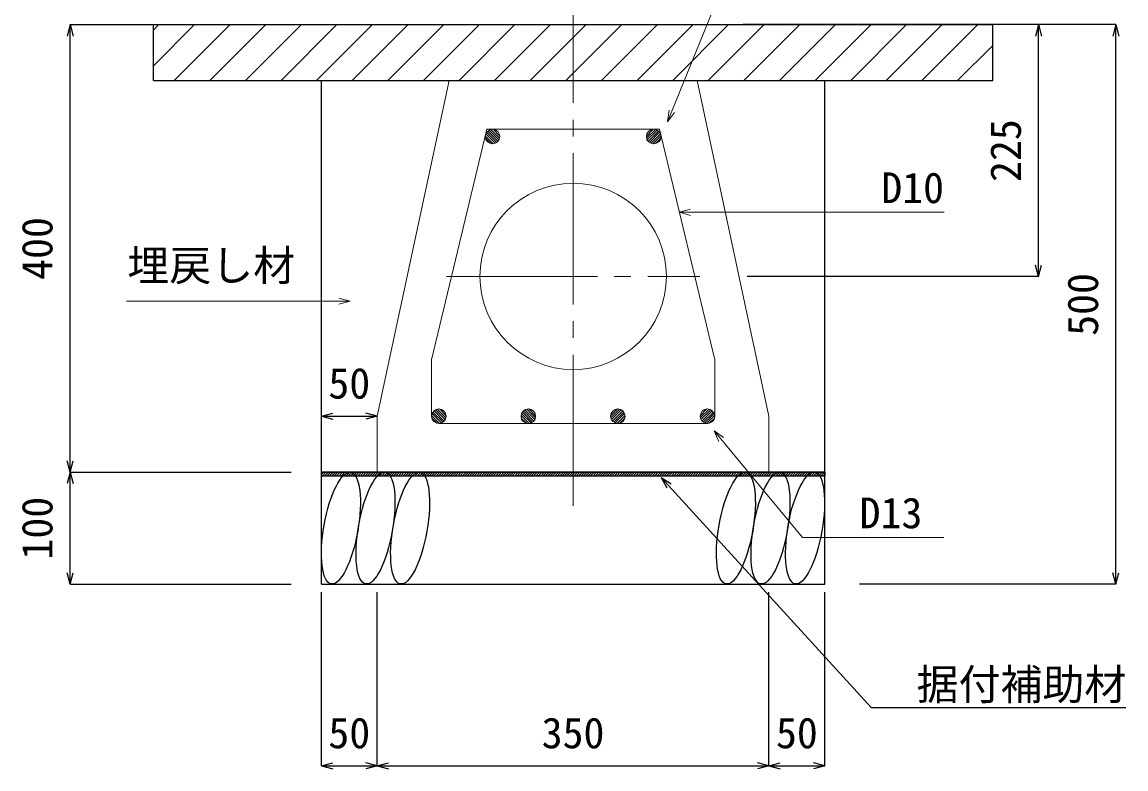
# Model space of a CAD drawing. Units: millimetres, scale not verified. Extents: x -9755 to 16726, y -7413 to 4835.
# Drawn here: x -8027 to -7040, y -5700 to -5032 of the extents above; entities that cross this region are included whole.
import ezdxf
from ezdxf.enums import TextEntityAlignment as Align

# ---------------------------------------------------------------- set-up
doc = ezdxf.new("R2010")
doc.units = ezdxf.units.MM
doc.header["$LTSCALE"] = 15
doc.linetypes.add('CHAIN2', pattern=[12, 9, -1, 1, -1])
doc.layers.add('0-1_ブロック', color=2, linetype='Continuous', lineweight=18)
doc.layers.add('0-A', color=7, linetype='Continuous', lineweight=18)
for name, color, linetype in [('0-3_鉄筋', 7, 'Continuous'), ('0-5_ｼﾞｮｲﾝﾄ詳細図', 7, 'Continuous'), ('0-6_寸法', 4, 'Continuous'), ('0-8', 4, 'Continuous'), ('0-B', 4, 'Continuous')]:
    doc.layers.add(name, color=color, linetype=linetype)
doc.styles.add('ＭＳ ゴシック', font='')
doc.styles.get('ＭＳ ゴシック').set_extended_font_data('MS Gothic')

msp = doc.modelspace()

# ---------------------------------------------------------------- linework, layer by layer
at = {"layer": '0-1_ブロック', "color": 7, "linetype": 'CHAIN2'}
for p, q in [((-7534.06, -5464.69), (-7534.06, -5007.57)), ((-7647.36, -5259.69), (-7420.76, -5259.69))]:
    msp.add_line(p, q, dxfattribs=at)
at = {"layer": '0-1_ブロック', "color": 3}
for p, q in [((-7644.78, -5084.69), (-7709.06, -5384.69)), ((-7423.35, -5084.69), (-7644.78, -5084.69)), ((-7423.35, -5084.69), (-7359.06, -5384.69)), ((-7709.06, -5384.69), (-7709.06, -5434.69)), ((-7359.06, -5384.69), (-7359.06, -5434.69)), ((-7709.06, -5434.69), (-7359.06, -5434.69))]:
    msp.add_line(p, q, dxfattribs=at)
at = {"layer": '0-1_ブロック'}
for p, q in [((-7611.19, -5128.19), (-7660.38, -5333.17)), ((-7611.19, -5128.19), (-7456.94, -5128.19)), ((-7456.94, -5128.19), (-7407.74, -5333.17)), ((-7660.56, -5384.69), (-7660.56, -5333.17)), ((-7407.56, -5384.69), (-7407.56, -5333.17)), ((-7654.06, -5391.19), (-7414.06, -5391.15))]:
    msp.add_line(p, q, dxfattribs=at)
at = {"layer": '0-1_ブロック', "color": 7}
for p, q in [((-7609.1, -5128.94), (-7600.32, -5137.73)), ((-7607.56, -5128.36), (-7599.74, -5136.19)), ((-7605.6, -5128.2), (-7599.58, -5134.22)), ((-7462.53, -5128.2), (-7468.55, -5134.22)), ((-7460.56, -5128.36), (-7468.39, -5136.19)), ((-7459.02, -5128.94), (-7467.81, -5137.73)), ((-7612.53, -5134), (-7605.38, -5141.15)), ((-7612.36, -5136.29), (-7607.67, -5140.99)), ((-7612.11, -5132.3), (-7603.68, -5140.73)), ((-7611.36, -5130.92), (-7602.3, -5139.99)), ((-7610.36, -5129.81), (-7601.19, -5138.98)), ((-7457.77, -5129.81), (-7466.94, -5138.98)), ((-7456.76, -5130.92), (-7465.83, -5139.99)), ((-7456.02, -5132.3), (-7464.45, -5140.73)), ((-7455.6, -5134), (-7462.75, -5141.15)), ((-7455.76, -5136.29), (-7460.46, -5140.99)), ((-7660.53, -5384), (-7653.38, -5391.15)), ((-7660.11, -5382.3), (-7651.68, -5390.73)), ((-7659.36, -5380.92), (-7650.3, -5389.99)), ((-7658.36, -5379.81), (-7649.19, -5388.98)), ((-7657.1, -5378.94), (-7648.32, -5387.73)), ((-7655.56, -5378.36), (-7647.74, -5386.19)), ((-7653.6, -5378.2), (-7647.58, -5384.22)), ((-7580.53, -5384), (-7573.38, -5391.15)), ((-7580.11, -5382.3), (-7571.68, -5390.73)), ((-7579.36, -5380.92), (-7570.3, -5389.99)), ((-7578.36, -5379.81), (-7569.19, -5388.98)), ((-7577.1, -5378.94), (-7568.32, -5387.73)), ((-7575.56, -5378.36), (-7567.74, -5386.19)), ((-7573.6, -5378.2), (-7567.58, -5384.22)), ((-7494.53, -5378.2), (-7500.55, -5384.22)), ((-7492.56, -5378.36), (-7500.39, -5386.19)), ((-7491.02, -5378.94), (-7499.81, -5387.73)), ((-7489.77, -5379.81), (-7498.94, -5388.98)), ((-7488.76, -5380.92), (-7497.83, -5389.99)), ((-7488.02, -5382.3), (-7496.45, -5390.73)), ((-7487.6, -5384), (-7494.75, -5391.15)), ((-7414.53, -5378.2), (-7420.55, -5384.22)), ((-7412.56, -5378.36), (-7420.39, -5386.19)), ((-7411.02, -5378.94), (-7419.81, -5387.73)), ((-7409.77, -5379.81), (-7418.94, -5388.98)), ((-7408.76, -5380.92), (-7417.83, -5389.99)), ((-7408.02, -5382.3), (-7416.45, -5390.73)), ((-7407.6, -5384), (-7414.75, -5391.15)), ((-7660.36, -5386.29), (-7655.67, -5390.99)), ((-7580.36, -5386.29), (-7575.67, -5390.98)), ((-7487.76, -5386.29), (-7492.46, -5390.98)), ((-7407.76, -5386.29), (-7412.46, -5390.99))]:
    msp.add_line(p, q, dxfattribs=at)
at = {"layer": '0-1_ブロック'}
for centre in [(-7606.06, -5134.69), (-7462.06, -5134.69), (-7654.06, -5384.69), (-7574.06, -5384.69), (-7494.06, -5384.69), (-7414.06, -5384.69)]:
    msp.add_circle(centre, 6.5, dxfattribs=at)
at = {"layer": '0-1_ブロック', "color": 4}
msp.add_circle((-7534.06, -5259.69), 83.3, dxfattribs=at)
at = {"layer": '0-3_鉄筋'}
for p, q in [((-7909.06, -5084.69), (-7909.06, -5034.69)), ((-7909.06, -5071.35), (-7872.4, -5034.69)), ((-7909.06, -5039.53), (-7904.22, -5034.69)), ((-7909.06, -5034.69), (-7159.06, -5034.69)), ((-7890.58, -5084.69), (-7840.58, -5034.69)), ((-7858.76, -5084.69), (-7808.76, -5034.69)), ((-7826.94, -5084.69), (-7776.94, -5034.69)), ((-7795.12, -5084.69), (-7745.12, -5034.69)), ((-7763.3, -5084.69), (-7713.3, -5034.69)), ((-7731.48, -5084.69), (-7681.48, -5034.69)), ((-7699.66, -5084.69), (-7649.66, -5034.69)), ((-7667.84, -5084.69), (-7617.84, -5034.69)), ((-7636.02, -5084.69), (-7586.02, -5034.69)), ((-7604.2, -5084.69), (-7554.2, -5034.69)), ((-7572.38, -5084.69), (-7522.38, -5034.69)), ((-7540.56, -5084.69), (-7490.56, -5034.69)), ((-7508.74, -5084.69), (-7458.74, -5034.69)), ((-7476.92, -5084.69), (-7426.92, -5034.69)), ((-7445.1, -5084.69), (-7395.1, -5034.69)), ((-7413.28, -5084.69), (-7363.28, -5034.69)), ((-7381.46, -5084.69), (-7331.46, -5034.69)), ((-7349.64, -5084.69), (-7299.64, -5034.69)), ((-7317.82, -5084.69), (-7267.82, -5034.69)), ((-7286, -5084.69), (-7236, -5034.69)), ((-7254.18, -5084.69), (-7204.18, -5034.69)), ((-7222.36, -5084.69), (-7172.36, -5034.69)), ((-7159.06, -5084.69), (-7159.06, -5034.69)), ((-7190.54, -5084.69), (-7159.06, -5053.21)), ((-7909.06, -5084.69), (-7159.06, -5084.69)), ((-7759.06, -5434.69), (-7759.06, -5084.69)), ((-7309.06, -5434.69), (-7309.06, -5084.69))]:
    msp.add_line(p, q, dxfattribs=at)
at = {"layer": '0-5_ｼﾞｮｲﾝﾄ詳細図'}
for p, q in [((-7759.06, -5534.69), (-7759.06, -5434.69)), ((-7309.06, -5434.69), (-7759.06, -5434.69)), ((-7309.06, -5534.69), (-7309.06, -5434.69)), ((-7759.06, -5534.69), (-7309.06, -5534.69))]:
    msp.add_line(p, q, dxfattribs=at)
for centre in [(-7741.55, -5484.68), (-7710.64, -5484.68), (-7679.74, -5484.68), (-7388.59, -5484.68), (-7357.68, -5484.68), (-7326.78, -5484.68)]:
    msp.add_ellipse(centre, major_axis=(8.81, 49.96), ratio=0.3, dxfattribs=at)
at = {"layer": '0-6_寸法'}
for p, q in [((-7983.61, -5034.69), (-7986.33, -5044.83)), ((-7983.61, -5034.69), (-7795.37, -5034.69)), ((-7983.61, -5434.69), (-7983.61, -5034.69)), ((-7983.61, -5034.69), (-7980.9, -5044.83)), ((-7983.61, -5034.69), (-7785.96, -5034.69)), ((-7118.1, -5034.69), (-7382.16, -5034.69)), ((-7118.1, -5034.69), (-7378.47, -5034.69)), ((-7049.16, -5034.69), (-7278.2, -5034.69)), ((-7118.1, -5034.69), (-7120.82, -5044.83)), ((-7118.1, -5259.69), (-7118.1, -5034.69)), ((-7118.1, -5034.69), (-7115.38, -5044.83)), ((-7049.16, -5034.69), (-7051.87, -5044.83)), ((-7049.16, -5484.69), (-7049.16, -5034.69)), ((-7049.16, -5534.69), (-7049.16, -5034.69)), ((-7049.16, -5034.69), (-7046.44, -5044.83)), ((-7118.1, -5259.69), (-7120.82, -5249.54)), ((-7118.1, -5259.69), (-7115.38, -5249.54)), ((-7118.1, -5259.69), (-7378.47, -5259.69)), ((-7983.61, -5434.69), (-7986.33, -5424.54)), ((-7983.61, -5434.69), (-7980.9, -5424.54)), ((-7983.61, -5434.69), (-7986.33, -5444.83)), ((-7983.61, -5534.69), (-7983.61, -5434.69)), ((-7983.61, -5434.69), (-7980.9, -5444.83)), ((-7983.61, -5434.69), (-7785.96, -5434.69)), ((-7983.61, -5534.69), (-7986.33, -5524.54)), ((-7983.61, -5534.69), (-7980.9, -5524.54)), ((-7049.16, -5534.69), (-7051.87, -5524.54)), ((-7049.16, -5534.69), (-7046.44, -5524.54)), ((-7983.61, -5534.69), (-7785.96, -5534.69)), ((-7759.06, -5697.23), (-7759.06, -5542.09)), ((-7709.06, -5697.23), (-7709.06, -5542.09)), ((-7709.06, -5697.23), (-7709.06, -5542.09)), ((-7359.06, -5697.23), (-7359.06, -5542.09)), ((-7309.06, -5697.23), (-7309.06, -5542.09)), ((-7049.16, -5534.69), (-7278.2, -5534.69)), ((-7759.06, -5697.23), (-7748.92, -5694.51)), ((-7759.06, -5697.23), (-7709.06, -5697.23)), ((-7759.06, -5697.23), (-7748.92, -5699.95)), ((-7709.06, -5697.23), (-7719.21, -5694.51)), ((-7709.06, -5697.23), (-7719.21, -5699.95)), ((-7709.06, -5697.23), (-7698.92, -5694.51)), ((-7709.06, -5697.23), (-7698.92, -5694.51)), ((-7709.06, -5697.23), (-7698.92, -5699.95)), ((-7709.06, -5697.23), (-7359.06, -5697.23)), ((-7709.06, -5697.23), (-7698.92, -5699.95)), ((-7359.06, -5697.23), (-7369.21, -5694.51)), ((-7359.06, -5697.23), (-7369.21, -5699.95)), ((-7359.06, -5697.23), (-7348.92, -5694.51)), ((-7359.06, -5697.23), (-7309.06, -5697.23)), ((-7359.06, -5697.23), (-7348.92, -5699.95)), ((-7309.06, -5697.23), (-7319.21, -5694.51)), ((-7309.06, -5697.23), (-7319.21, -5699.95))]:
    msp.add_line(p, q, dxfattribs=at)
at = {"layer": '0-8'}
for p, q in [((-7759.06, -5384.69), (-7748.92, -5381.97)), ((-7759.06, -5384.69), (-7709.06, -5384.69)), ((-7759.06, -5384.69), (-7748.92, -5387.4)), ((-7709.06, -5384.69), (-7719.21, -5381.97)), ((-7709.06, -5384.69), (-7719.21, -5387.4))]:
    msp.add_line(p, q, dxfattribs=at)
at = {"layer": '0-A'}
for p, q in [((-7449.67, -5121.59), (-7448.37, -5111.17)), ((-7449.67, -5121.59), (-7443.34, -5113.22)), ((-7439.44, -5202.43), (-7429.3, -5199.71)), ((-7439.44, -5202.43), (-7202.44, -5202.43)), ((-7439.44, -5202.43), (-7429.3, -5205.15)), ((-7733.31, -5281.91), (-7743.45, -5279.19)), ((-7408.14, -5397.7), (-7403.76, -5407.24)), ((-7328.97, -5493.15), (-7202.85, -5493.15))]:
    msp.add_line(p, q, dxfattribs=at)
for points in [[(-7449.67, -5121.59), (-7406.15, -5014.45), (-7299, -5014.45)], [(-7933.18, -5281.91), (-7733.31, -5281.91), (-7743.45, -5284.63)], [(-7328.97, -5493.15), (-7408.14, -5397.7), (-7399.58, -5403.77)]]:
    msp.add_lwpolyline(points, dxfattribs=at)
at = {"layer": '0-B', "color": 134}
for p, q in [((-7759.06, -5437.89), (-7759.06, -5434.69)), ((-7759.06, -5434.69), (-7309.06, -5434.69)), ((-7759.06, -5436.7), (-7757.05, -5434.69)), ((-7758.13, -5437.89), (-7754.93, -5434.69)), ((-7756.01, -5437.89), (-7752.81, -5434.69)), ((-7753.89, -5437.89), (-7750.69, -5434.69)), ((-7751.76, -5437.89), (-7748.56, -5434.69)), ((-7749.64, -5437.89), (-7746.44, -5434.69)), ((-7747.52, -5437.89), (-7744.32, -5434.69)), ((-7745.4, -5437.89), (-7742.2, -5434.69)), ((-7743.28, -5437.89), (-7740.08, -5434.69)), ((-7741.16, -5437.89), (-7737.96, -5434.69)), ((-7739.04, -5437.89), (-7735.84, -5434.69)), ((-7736.91, -5437.89), (-7733.71, -5434.69)), ((-7734.79, -5437.89), (-7731.59, -5434.69)), ((-7732.67, -5437.89), (-7729.47, -5434.69)), ((-7730.55, -5437.89), (-7727.35, -5434.69)), ((-7728.43, -5437.89), (-7725.23, -5434.69)), ((-7726.31, -5437.89), (-7723.11, -5434.69)), ((-7724.19, -5437.89), (-7720.99, -5434.69)), ((-7722.07, -5437.89), (-7718.87, -5434.69)), ((-7719.94, -5437.89), (-7716.74, -5434.69)), ((-7717.82, -5437.89), (-7714.62, -5434.69)), ((-7715.7, -5437.89), (-7712.5, -5434.69)), ((-7713.58, -5437.89), (-7710.38, -5434.69)), ((-7711.46, -5437.89), (-7708.26, -5434.69)), ((-7709.34, -5437.89), (-7706.14, -5434.69)), ((-7707.22, -5437.89), (-7704.02, -5434.69)), ((-7705.09, -5437.89), (-7701.89, -5434.69)), ((-7702.97, -5437.89), (-7699.77, -5434.69)), ((-7700.85, -5437.89), (-7697.65, -5434.69)), ((-7698.73, -5437.89), (-7695.53, -5434.69)), ((-7696.61, -5437.89), (-7693.41, -5434.69)), ((-7694.49, -5437.89), (-7691.29, -5434.69)), ((-7692.37, -5437.89), (-7689.17, -5434.69)), ((-7690.25, -5437.89), (-7687.05, -5434.69)), ((-7688.12, -5437.89), (-7684.92, -5434.69)), ((-7686, -5437.89), (-7682.8, -5434.69)), ((-7683.88, -5437.89), (-7680.68, -5434.69)), ((-7681.76, -5437.89), (-7678.56, -5434.69)), ((-7679.64, -5437.89), (-7676.44, -5434.69)), ((-7677.52, -5437.89), (-7674.32, -5434.69)), ((-7675.4, -5437.89), (-7672.2, -5434.69)), ((-7673.28, -5437.89), (-7670.08, -5434.69)), ((-7671.15, -5437.89), (-7667.95, -5434.69)), ((-7669.03, -5437.89), (-7665.83, -5434.69)), ((-7666.91, -5437.89), (-7663.71, -5434.69)), ((-7664.79, -5437.89), (-7661.59, -5434.69)), ((-7662.67, -5437.89), (-7659.47, -5434.69)), ((-7660.55, -5437.89), (-7657.35, -5434.69)), ((-7658.43, -5437.89), (-7655.23, -5434.69)), ((-7656.3, -5437.89), (-7653.1, -5434.69)), ((-7654.18, -5437.89), (-7650.98, -5434.69)), ((-7652.06, -5437.89), (-7648.86, -5434.69)), ((-7649.94, -5437.89), (-7646.74, -5434.69)), ((-7647.82, -5437.89), (-7644.62, -5434.69)), ((-7645.7, -5437.89), (-7642.5, -5434.69)), ((-7643.58, -5437.89), (-7640.38, -5434.69)), ((-7641.46, -5437.89), (-7638.26, -5434.69)), ((-7639.33, -5437.89), (-7636.13, -5434.69)), ((-7637.21, -5437.89), (-7634.01, -5434.69)), ((-7635.09, -5437.89), (-7631.89, -5434.69)), ((-7632.97, -5437.89), (-7629.77, -5434.69)), ((-7630.85, -5437.89), (-7627.65, -5434.69)), ((-7628.73, -5437.89), (-7625.53, -5434.69)), ((-7626.61, -5437.89), (-7623.41, -5434.69)), ((-7624.48, -5437.89), (-7621.28, -5434.69)), ((-7622.36, -5437.89), (-7619.16, -5434.69)), ((-7620.24, -5437.89), (-7617.04, -5434.69)), ((-7618.12, -5437.89), (-7614.92, -5434.69)), ((-7616, -5437.89), (-7612.8, -5434.69)), ((-7613.88, -5437.89), (-7610.68, -5434.69)), ((-7611.76, -5437.89), (-7608.56, -5434.69)), ((-7609.64, -5437.89), (-7606.44, -5434.69)), ((-7607.51, -5437.89), (-7604.31, -5434.69)), ((-7605.39, -5437.89), (-7602.19, -5434.69)), ((-7603.27, -5437.89), (-7600.07, -5434.69)), ((-7601.15, -5437.89), (-7597.95, -5434.69)), ((-7599.03, -5437.89), (-7595.83, -5434.69)), ((-7596.91, -5437.89), (-7593.71, -5434.69)), ((-7594.79, -5437.89), (-7591.59, -5434.69)), ((-7592.66, -5437.89), (-7589.46, -5434.69)), ((-7590.54, -5437.89), (-7587.34, -5434.69)), ((-7588.42, -5437.89), (-7585.22, -5434.69)), ((-7586.3, -5437.89), (-7583.1, -5434.69)), ((-7584.18, -5437.89), (-7580.98, -5434.69)), ((-7582.06, -5437.89), (-7578.86, -5434.69)), ((-7579.94, -5437.89), (-7576.74, -5434.69)), ((-7577.82, -5437.89), (-7574.62, -5434.69)), ((-7575.69, -5437.89), (-7572.49, -5434.69)), ((-7573.57, -5437.89), (-7570.37, -5434.69)), ((-7571.45, -5437.89), (-7568.25, -5434.69)), ((-7569.33, -5437.89), (-7566.13, -5434.69)), ((-7567.21, -5437.89), (-7564.01, -5434.69)), ((-7565.09, -5437.89), (-7561.89, -5434.69)), ((-7562.97, -5437.89), (-7559.77, -5434.69)), ((-7560.85, -5437.89), (-7557.65, -5434.69)), ((-7558.72, -5437.89), (-7555.52, -5434.69)), ((-7556.6, -5437.89), (-7553.4, -5434.69)), ((-7554.48, -5437.89), (-7551.28, -5434.69)), ((-7552.36, -5437.89), (-7549.16, -5434.69)), ((-7550.24, -5437.89), (-7547.04, -5434.69)), ((-7548.12, -5437.89), (-7544.92, -5434.69)), ((-7546, -5437.89), (-7542.8, -5434.69)), ((-7543.87, -5437.89), (-7540.67, -5434.69)), ((-7541.75, -5437.89), (-7538.55, -5434.69)), ((-7539.63, -5437.89), (-7536.43, -5434.69)), ((-7537.51, -5437.89), (-7534.31, -5434.69)), ((-7535.39, -5437.89), (-7532.19, -5434.69)), ((-7533.27, -5437.89), (-7530.07, -5434.69)), ((-7531.15, -5437.89), (-7527.95, -5434.69)), ((-7529.03, -5437.89), (-7525.83, -5434.69)), ((-7526.9, -5437.89), (-7523.7, -5434.69)), ((-7524.78, -5437.89), (-7521.58, -5434.69)), ((-7522.66, -5437.89), (-7519.46, -5434.69)), ((-7520.54, -5437.89), (-7517.34, -5434.69)), ((-7518.42, -5437.89), (-7515.22, -5434.69)), ((-7516.3, -5437.89), (-7513.1, -5434.69)), ((-7514.18, -5437.89), (-7510.98, -5434.69)), ((-7512.05, -5437.89), (-7508.85, -5434.69)), ((-7509.93, -5437.89), (-7506.73, -5434.69)), ((-7507.81, -5437.89), (-7504.61, -5434.69)), ((-7505.69, -5437.89), (-7502.49, -5434.69)), ((-7503.57, -5437.89), (-7500.37, -5434.69)), ((-7501.45, -5437.89), (-7498.25, -5434.69)), ((-7499.33, -5437.89), (-7496.13, -5434.69)), ((-7497.21, -5437.89), (-7494.01, -5434.69)), ((-7495.08, -5437.89), (-7491.88, -5434.69)), ((-7492.96, -5437.89), (-7489.76, -5434.69)), ((-7490.84, -5437.89), (-7487.64, -5434.69)), ((-7488.72, -5437.89), (-7485.52, -5434.69)), ((-7486.6, -5437.89), (-7483.4, -5434.69)), ((-7484.48, -5437.89), (-7481.28, -5434.69)), ((-7482.36, -5437.89), (-7479.16, -5434.69)), ((-7480.23, -5437.89), (-7477.03, -5434.69)), ((-7478.11, -5437.89), (-7474.91, -5434.69)), ((-7475.99, -5437.89), (-7472.79, -5434.69)), ((-7473.87, -5437.89), (-7470.67, -5434.69)), ((-7471.75, -5437.89), (-7468.55, -5434.69)), ((-7469.63, -5437.89), (-7466.43, -5434.69)), ((-7467.51, -5437.89), (-7464.31, -5434.69)), ((-7465.39, -5437.89), (-7462.19, -5434.69)), ((-7463.26, -5437.89), (-7460.06, -5434.69)), ((-7461.14, -5437.89), (-7457.94, -5434.69)), ((-7459.02, -5437.89), (-7455.82, -5434.69)), ((-7456.9, -5437.89), (-7453.7, -5434.69)), ((-7454.78, -5437.89), (-7451.58, -5434.69)), ((-7452.66, -5437.89), (-7449.46, -5434.69)), ((-7450.54, -5437.89), (-7447.34, -5434.69)), ((-7448.42, -5437.89), (-7445.22, -5434.69)), ((-7446.29, -5437.89), (-7443.09, -5434.69)), ((-7444.17, -5437.89), (-7440.97, -5434.69)), ((-7442.05, -5437.89), (-7438.85, -5434.69)), ((-7439.93, -5437.89), (-7436.73, -5434.69)), ((-7437.81, -5437.89), (-7434.61, -5434.69)), ((-7435.69, -5437.89), (-7432.49, -5434.69)), ((-7433.57, -5437.89), (-7430.37, -5434.69)), ((-7431.44, -5437.89), (-7428.24, -5434.69)), ((-7429.32, -5437.89), (-7426.12, -5434.69)), ((-7427.2, -5437.89), (-7424, -5434.69)), ((-7425.08, -5437.89), (-7421.88, -5434.69)), ((-7422.96, -5437.89), (-7419.76, -5434.69)), ((-7420.84, -5437.89), (-7417.64, -5434.69)), ((-7418.72, -5437.89), (-7415.52, -5434.69)), ((-7416.6, -5437.89), (-7413.4, -5434.69)), ((-7414.47, -5437.89), (-7411.27, -5434.69)), ((-7412.35, -5437.89), (-7409.15, -5434.69)), ((-7410.23, -5437.89), (-7407.03, -5434.69)), ((-7408.11, -5437.89), (-7404.91, -5434.69)), ((-7405.99, -5437.89), (-7402.79, -5434.69)), ((-7403.87, -5437.89), (-7400.67, -5434.69)), ((-7401.75, -5437.89), (-7398.55, -5434.69)), ((-7399.62, -5437.89), (-7396.42, -5434.69)), ((-7397.5, -5437.89), (-7394.3, -5434.69)), ((-7395.38, -5437.89), (-7392.18, -5434.69)), ((-7393.26, -5437.89), (-7390.06, -5434.69)), ((-7391.14, -5437.89), (-7387.94, -5434.69)), ((-7389.02, -5437.89), (-7385.82, -5434.69)), ((-7386.9, -5437.89), (-7383.7, -5434.69)), ((-7384.78, -5437.89), (-7381.58, -5434.69)), ((-7382.65, -5437.89), (-7379.45, -5434.69)), ((-7380.53, -5437.89), (-7377.33, -5434.69)), ((-7378.41, -5437.89), (-7375.21, -5434.69)), ((-7376.29, -5437.89), (-7373.09, -5434.69)), ((-7374.17, -5437.89), (-7370.97, -5434.69)), ((-7372.05, -5437.89), (-7368.85, -5434.69)), ((-7369.93, -5437.89), (-7366.73, -5434.69)), ((-7367.8, -5437.89), (-7364.6, -5434.69)), ((-7365.68, -5437.89), (-7362.48, -5434.69)), ((-7363.56, -5437.89), (-7360.36, -5434.69)), ((-7361.44, -5437.89), (-7358.24, -5434.69)), ((-7359.32, -5437.89), (-7356.12, -5434.69)), ((-7357.2, -5437.89), (-7354, -5434.69)), ((-7355.08, -5437.89), (-7351.88, -5434.69)), ((-7352.96, -5437.89), (-7349.76, -5434.69)), ((-7350.83, -5437.89), (-7347.63, -5434.69)), ((-7348.71, -5437.89), (-7345.51, -5434.69)), ((-7346.59, -5437.89), (-7343.39, -5434.69)), ((-7344.47, -5437.89), (-7341.27, -5434.69)), ((-7342.35, -5437.89), (-7339.15, -5434.69)), ((-7340.23, -5437.89), (-7337.03, -5434.69)), ((-7338.11, -5437.89), (-7334.91, -5434.69)), ((-7335.99, -5437.89), (-7332.79, -5434.69)), ((-7333.86, -5437.89), (-7330.66, -5434.69)), ((-7331.74, -5437.89), (-7328.54, -5434.69)), ((-7329.62, -5437.89), (-7326.42, -5434.69)), ((-7327.5, -5437.89), (-7324.3, -5434.69)), ((-7325.38, -5437.89), (-7322.18, -5434.69)), ((-7323.26, -5437.89), (-7320.06, -5434.69)), ((-7321.14, -5437.89), (-7317.94, -5434.69)), ((-7319.01, -5437.89), (-7315.81, -5434.69)), ((-7316.89, -5437.89), (-7313.69, -5434.69)), ((-7314.77, -5437.89), (-7311.57, -5434.69)), ((-7312.65, -5437.89), (-7309.45, -5434.69)), ((-7309.06, -5434.69), (-7309.06, -5437.89)), ((-7759.06, -5437.89), (-7309.06, -5437.89)), ((-7310.53, -5437.89), (-7309.06, -5436.42))]:
    msp.add_line(p, q, dxfattribs=at)
at = {"layer": '0-B'}
for p, q in [((-7455.27, -5439.5), (-7267.58, -5645.13)), ((-7455.27, -5439.5), (-7446.42, -5445.16)), ((-7455.27, -5439.5), (-7450.44, -5448.83)), ((-7267.58, -5645.13), (-7040.05, -5645.13))]:
    msp.add_line(p, q, dxfattribs=at)

# ---------------------------------------------------------------- texts
at = {"layer": '0-6_寸法', "style": 'ＭＳ ゴシック'}
for s, p in [('225', (-7125.6, -5175.31)), ('400', (-7991.11, -5262.81)), ('500', (-7056.66, -5312.81)), ('100', (-7991.11, -5512.81))]:
    msp.add_text(s, height=27.49, rotation=90, dxfattribs=at).set_placement(p, align=Align.BOTTOM_LEFT)
for s, p in [('50', (-7752.81, -5689.73)), ('350', (-7562.19, -5689.73)), ('50', (-7352.81, -5689.73))]:
    msp.add_text(s, height=27.49, dxfattribs=at).set_placement(p, align=Align.BOTTOM_LEFT)
at = {"layer": '0-8', "style": 'ＭＳ ゴシック'}
msp.add_text('50', height=27.49, dxfattribs=at).set_placement((-7752.81, -5377.19), align=Align.BOTTOM_LEFT)
at = {"layer": '0-A', "color": 4, "style": 'ＭＳ ゴシック'}
for s, p in [('D10', (-7258.69, -5202.43)), ('埋戻し材', (-7932.41, -5271.92)), ('D13', (-7278.08, -5493.11))]:
    msp.add_text(s, height=27.49, dxfattribs=at).set_placement(p, align=Align.BOTTOM_LEFT)
at = {"layer": '0-B', "style": 'ＭＳ ゴシック'}
msp.add_text('据付補助材', height=27.49, dxfattribs=at).set_placement((-7227.13, -5646.39), align=Align.BOTTOM_LEFT)

doc.saveas('drawing.dxf')
